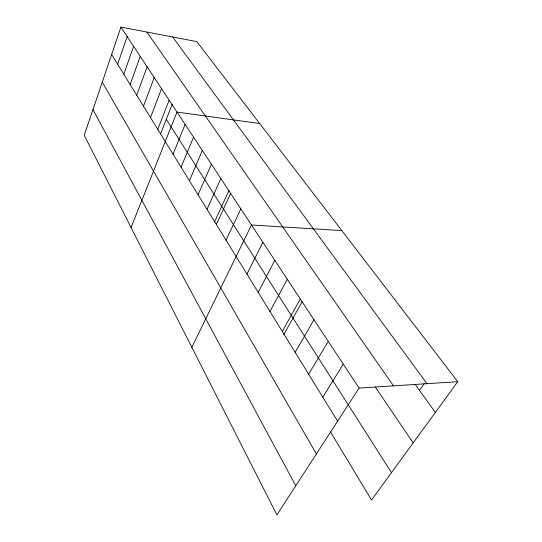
<?xml version="1.0" encoding="UTF-8"?>
<svg xmlns="http://www.w3.org/2000/svg" width="542" height="542" viewBox="0 0 542 542"><rect width="100%" height="100%" fill="white"/><g stroke="black" fill="none" stroke-linecap="round" stroke-linejoin="round"><path stroke-width="0.81" d="M120.941 27.1L84.247 135.297L276.887 514.9L359.075 388.086L457.753 381.69L196.814 41.599L120.941 27.1L359.075 388.086M117.621 64.22L127.18 36.551M123.793 74.227L133.61 46.307M130.155 84.552L140.256 56.382M136.72 95.216L147.119 66.788M143.508 106.225L154.213 77.54M150.52 117.607L161.55 88.658M157.769 129.375L169.138 100.162M160.608 133.84L172.248 104.193M131.049 227.532L176.997 112.079L259.686 123.535M173.034 154.145L185.14 124.416M181.075 167.2L193.575 137.207M189.415 180.73L202.329 150.473M198.06 194.761L211.414 164.246M207.03 209.32L220.851 178.548M214.408 222.186L228.954 190.499M216.353 224.449L230.662 193.419M226.034 240.167L240.865 208.887M191.834 347.3L251.488 224.991L341.826 230.601M246.922 274.062L262.897 242.294M258.202 292.368L274.814 260.356M269.977 311.474L287.274 279.238M282.28 331.447L300.302 298.994M283.798 334.59L302.179 301.657M295.153 352.341L313.953 319.685M308.635 374.217L328.262 341.379M322.768 397.151L343.289 364.149M419.481 390.376L424.251 383.573M457.753 381.69L371.527 500.022L330.464 431.866M172.654 36.985L426.988 383.682M415.07 384.251L435.368 412.415M146.875 32.059L393.485 385.857M375.288 386.974L413.16 442.889M166.299 119.335L391.487 472.638M111.645 54.512L337.598 421.222M102.262 82.167L316.392 453.945M92.953 109.62L295.783 485.747"/></g></svg>
